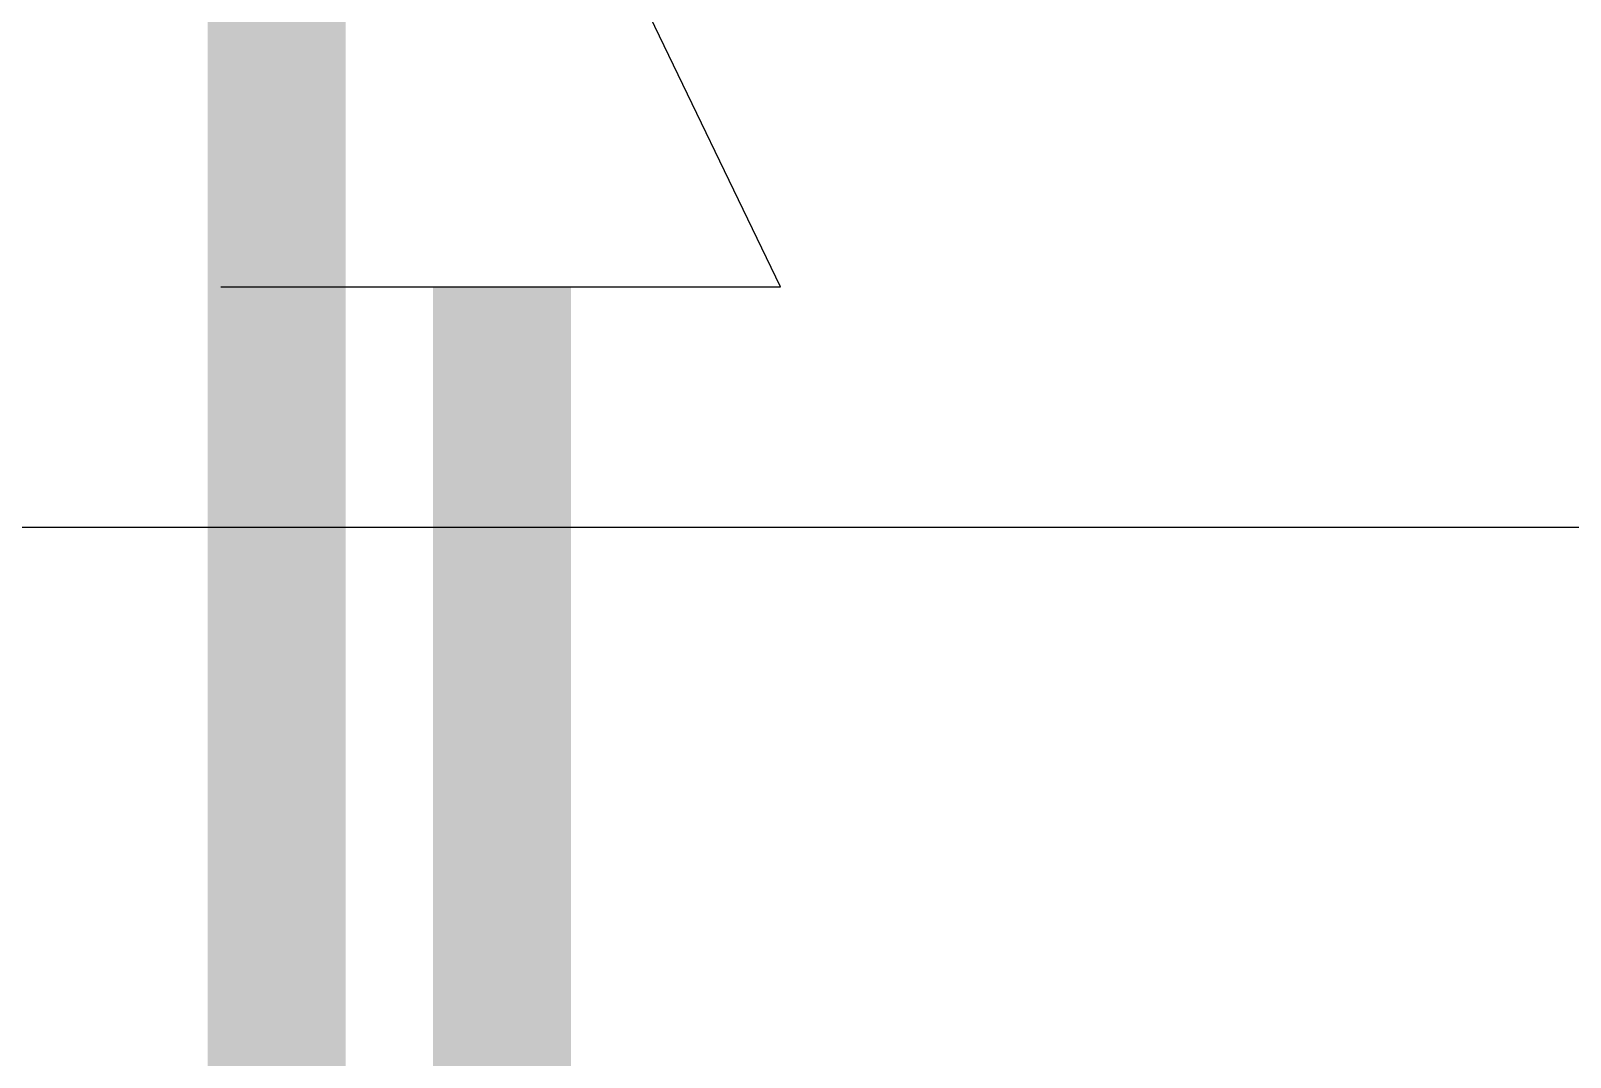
# Model space of a CAD drawing. Extents: x -22909.9 to -22897.8, y -4.7 to 4.1.
# Drawn here: x -22904.7815 to -22904.6142, y 0.6069 to 0.7185 of the extents above; entities that cross this region are included whole.
import ezdxf

# ---------------------------------------------------------------- set-up
doc = ezdxf.new("R2010")
doc.units = 0
doc.header["$MEASUREMENT"] = 0
for name, color, linetype in [('CALOR', 1, 'CONTINUOUS'), ('COW', 2, 'CONTINUOUS'), ('DIB-018', 6, 'CONTINUOUS')]:
    doc.layers.add(name, color=color, linetype=linetype)

msp = doc.modelspace()

# ---------------------------------------------------------------- linework, layer by layer
at = {"layer": 'CALOR', "const_width": 0.015}
msp.add_lwpolyline([(-22904.75481, 1.20668), (-22904.75481, -0.47872), (-22904.03564, -0.47872)], dxfattribs=at)
at = {"layer": 'COW'}
for p, q in [((-22904.70004, 0.69063), (-22904.71849, 0.72885)), ((-22904.76086, 0.69063), (-22904.70004, 0.69063))]:
    msp.add_line(p, q, dxfattribs=at)
at = {"layer": 'COW', "linetype": 'Continuous', "const_width": 0.015}
msp.add_lwpolyline([(-22904.7303, 0.69063), (-22904.7303, 0.59023)], dxfattribs=at)
at = {"layer": 'DIB-018'}
msp.add_line((-22909.34717, 0.66452), (-22898.03131, 0.66452), dxfattribs=at)

doc.saveas('drawing.dxf')
